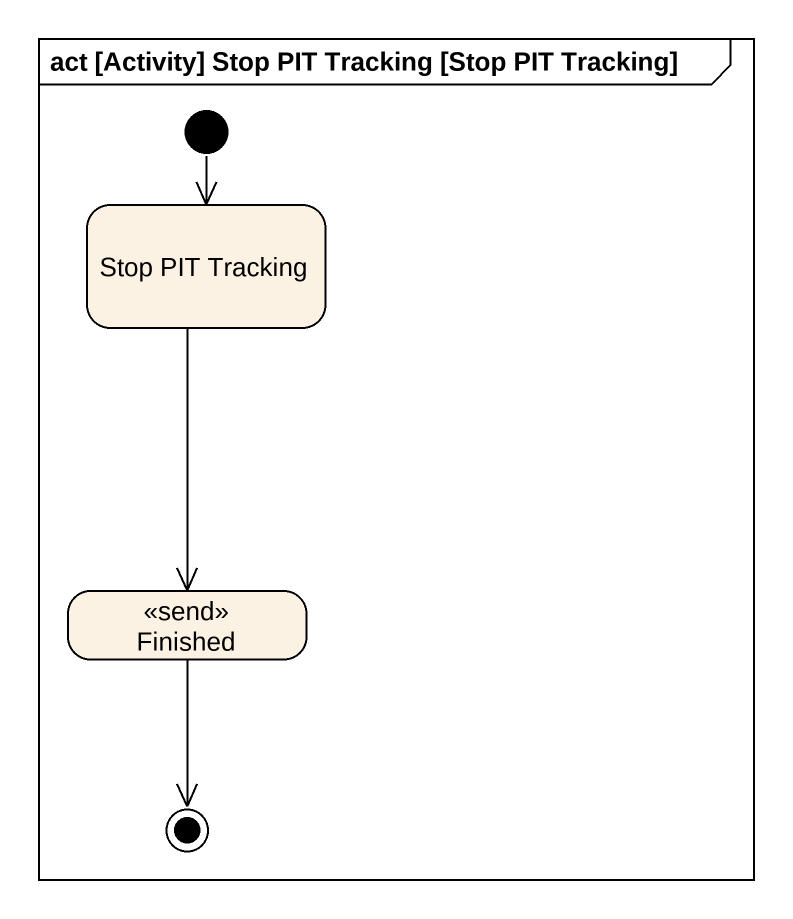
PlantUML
@startuml
mainframe act [Activity] Stop PIT Tracking [Stop PIT Tracking]
hide empty description
state "Stop PIT Tracking" as Stop_PIT_Tracking
state Finished <<send>>
[*] --> Stop_PIT_Tracking
Stop_PIT_Tracking --> Finished
Finished --> [*]
@enduml
